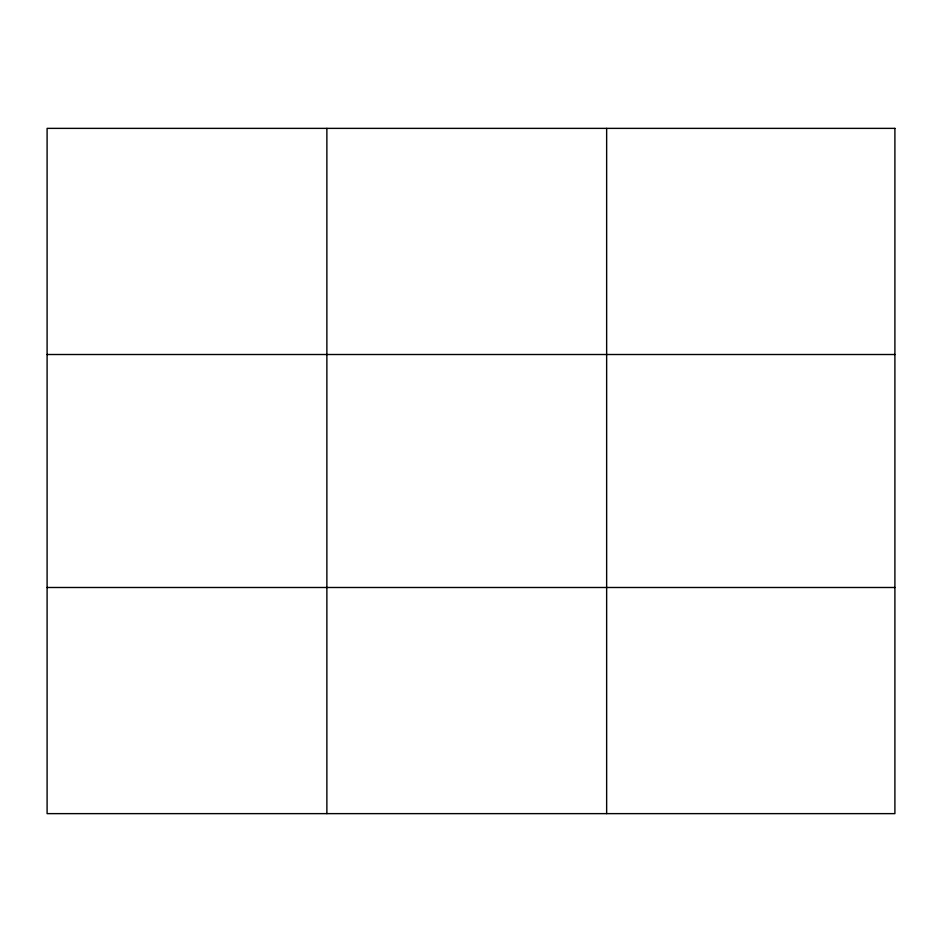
<?xml version="1.0" encoding="UTF-8"?>
<svg xmlns="http://www.w3.org/2000/svg" width="942" height="942" viewBox="0 0 942 942"><rect width="100%" height="100%" fill="white"/><g stroke="black" fill="none" stroke-linecap="round" stroke-linejoin="round"><path stroke-width="1.41" d="M326.874 128.371L326.874 813.629M606.648 128.371L606.648 813.629M47.1 354.51L894.9 354.51M47.1 587.49L894.9 587.49M894.9 128.371L894.9 813.629L47.1 813.629L47.1 128.371L894.9 128.371"/></g></svg>
